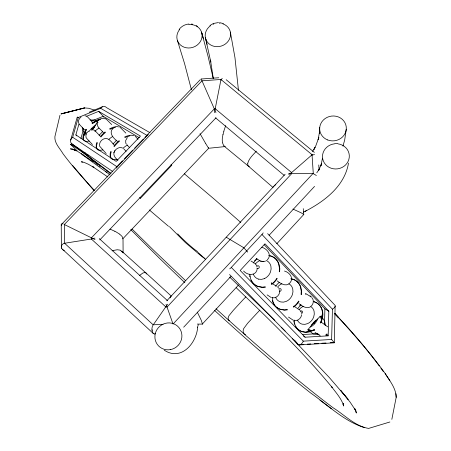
<?xml version="1.0" encoding="UTF-8"?>
<svg xmlns="http://www.w3.org/2000/svg" width="451" height="451" viewBox="0 0 451 451"><rect width="100%" height="100%" fill="white"/><g stroke="black" fill="none" stroke-linecap="round" stroke-linejoin="round"><path stroke-width="0.68" d="M263.192 232.879A5.919 3.016 -42 0 1 261.958 234.481L332.438 309.206L331.626 339.456L334.292 342.726L335.138 305.412L267.64 233.646M324.489 324.906L324.895 308.817L264.201 244.735M328.17 335.854L328.813 311.235L264.991 243.788L240.191 270.482L305.118 337.201L328.17 335.854L326.501 334.76M335.296 306.066L334.495 307.644L332.438 309.206M312.566 151.519L315.086 147.381L313.924 149.439L315.948 145.453L318.84 137.448L318.141 139.759L319.658 131.049L319.466 133.417L319.72 127.554M319.466 133.417L319.669 128.772M85.938 134.843L86.011 137.324L86.688 138.412L92.432 144.517M247.757 163.341L247.729 163.668A19.139 5.513 -50.3 0 0 247.757 164.423L247.898 165.156A26.113 7.509 -50.4 0 0 248.197 165.883L249.268 166.543M279.282 271.626L279.479 268.356L278.622 263.79A15.114 13.558 -62.1 0 0 271.361 256.134L269.022 255.491M279.614 271.823L279.817 268.554L278.955 263.987A15.12 13.558 -62.1 0 0 271.694 256.326M346.267 129.257L344.66 140.148L342.946 146.096M301.071 294.492L301.279 291.273L300.456 286.791A14.922 13.226 -61.2 0 0 293.375 279.327L291.087 278.712M301.409 294.706L301.618 291.487L300.8 286.999A14.934 13.231 -61.2 0 0 293.714 279.53L290.951 278.825M122.621 148.024C119.848 146.699 116.623 148.255 114.96 150.6C112.068 154.011 115.061 158.104 117.914 160.285M84.41 135.706C85.515 132.408 81.259 130.863 82.432 127.255M247.768 163.228C249.07 158.357 253.096 154.823 256.354 151.164M343.425 403.403L343.701 406.035C341.57 398.577 335.967 392.765 331.541 386.597L332.421 387.725C302.954 351.989 269.546 319.742 236.183 287.699M322.493 158.188L320.864 165.934L321.591 163.679L318.564 170.495L319.765 168.398L316.782 172.812M391.84 419.357L396.187 397.37C396.079 388.311 389.782 380.932 385.205 373.597C370.006 352.355 352.473 332.923 334.924 313.631M257.295 268.238C256.749 275.989 247.785 275.888 243.591 271.057M84.461 133.113A13.992 6.573 -42.5 0 1 85.171 131.664L85.645 129.437M222.941 134.528L222.242 139.015L222.36 142.347M348.51 163.076C344.671 186.116 324.528 201.343 305.028 211.412M59.966 115.287L54.898 136.653C54.346 143.226 59.938 148.385 62.965 153.656C72.526 166.605 83.418 178.5 94.349 190.294M197.651 327.578C196.208 343.651 180.924 361.33 164.282 350.185M86.665 132.735L86.192 134.697L85.211 133.659A21.124 11.23 57.1 0 0 85.188 131.917L85.171 131.664M153.081 325.07L167.603 304.233M214.428 112.632L221.024 79.325M325.442 325.622L324.585 320.999L321.58 316.557L321.986 314.945M343.352 403.431L343.064 404.547L343.561 403.718M149.969 132.69L106.47 107.575C104.931 105.692 101.858 106.273 100.714 108.285L78.299 117.519L72.673 137.256C70.632 138.581 69.685 141.789 71.579 143.632L111.008 173.387M80.938 138.429L83.734 128.377M76.805 135.875L75.864 134.9L79.083 123.518M77.228 117.147L70.689 140.013M91.942 122.7L96.288 121.432A19.207 13.451 28.9 0 0 96.971 121.313L97.112 120.857L98.921 120.597M301.634 314.674C301.296 318.321 297.53 321.552 293.86 320.295M223.803 131.241L225.675 125.62M273.464 186.923L273.904 186.133M110.833 151.344L110.162 153.605L110.145 156.441A14.466 7.12 -42.3 0 0 114.853 159.53L117.04 159.22M111.267 151.795L110.596 154.056L110.574 156.892A14.46 7.126 -42.3 0 0 111.171 158.284M97.354 142.798L96.677 144.991L96.615 147.731A14.122 6.793 -42.4 0 0 98.098 149.986M96.931 142.353L96.249 144.545L96.187 147.291A14.128 6.793 -42.4 0 0 100.68 150.239L102.794 149.912M306.821 331.485L308.54 330.763L308.76 330.239A22.561 7.188 10.1 0 1 311.089 330.442L314.697 330.515M170.061 297.891L170.878 296.296M331.626 339.456L303.298 341.153C302.52 343.031 300.332 345.72 298.376 344.682L229.553 274.535M97.647 122.847L95.595 124.966L94.704 126.68A12.617 5.575 -42.9 0 0 91.311 130.091M113.911 152.658L114.43 151.649M114.661 151.181L114.96 150.6M308.76 330.239L307.915 329.681L310.773 326.242A20.447 13.011 -41.7 0 1 311.438 325.182A15.328 9.719 -41.8 0 1 313.507 322.538A15.328 9.725 -41.8 0 1 315.999 320.187A13.468 11.579 -59.4 0 1 313.981 322.961M202.364 324.004L202.369 323.993A11.782 1.325 63.5 0 0 202.403 323.931L201.349 320.475L197.307 312.137M100.686 108.325L147.251 135.537A5.733 5.243 -66.8 0 1 148.407 134.595M267.285 259.861C272.303 255.074 267.122 248.625 261.76 247.272M127.362 137.555L125.682 140.554L125.778 143.153L126.46 144.292M86.834 132.91L88.537 131.072M179.098 29.416C181.392 26.327 185.062 24.303 188.89 24.01M113.071 128.4C108.206 132.741 113.691 138.536 117.418 141.338M310.294 327.076A13.299 11.427 -59.4 0 0 314.702 323.773A13.299 11.427 -59.4 0 0 317.69 318.981L320.238 316.185L321.146 316.805A20.481 10.362 78 0 0 321.253 317.656L321.586 322.69M202.296 324.077L238.556 284.981M276.773 243.777L303.472 214.828M229.728 268.835A5.942 3.05 -43.3 0 0 231.307 267.415L261.958 234.486M183.67 327.2L230.963 276.322M269.174 235.219L314.544 186.41M166.774 300.811L285.122 174.244M123.303 238.275L208.215 148.757M99.812 239.909L216.029 117.762M140.396 198.333L171.78 165.235L171.014 164.581M122.509 160.781L61.24 224.699L61.375 247.125M124.453 158.752L132.718 150.127M134.663 148.097L143.418 138.97M144.872 137.448L200.306 79.613M116.29 168.105A5.745 5.299 -60.9 0 1 117.204 166.893L147.251 135.537M245.891 296.854L244.38 298.382A38.645 8.141 -48.4 0 0 243.478 299.317L233.364 310.271L229.091 315.559A5.412 1.173 -48.2 0 0 228.612 316.382L228.059 318.321L228.657 320.08A53.861 11.568 -48.8 0 0 228.945 320.458L244.036 333.909M259.799 310.17L248.394 322.397A38.865 12.498 -49 0 0 247.52 323.406L243.709 328.553A5.446 1.798 -48.9 0 0 243.309 329.45L243.117 331.727L244.363 334.073A54.396 17.803 -49.8 0 0 244.842 334.619C273.571 359.864 302.621 384.821 333.193 407.828C344.57 414.931 354.982 426.172 368.619 428.416L389.867 421.995M274.253 185.744L275.798 184.589M81.017 117.04C79.218 118.455 77.955 120.812 78.547 123.134M139.539 275.51L142.764 273.092L144.98 272.415M316.038 320.216L317.684 318.981M64.313 243.298L91.356 239.019L94.947 238.089M288.747 174.655L291.617 172.575L312.25 154.625M209.89 25.51L213.374 23.486L218.493 22.55M96.018 121.274L93.611 122.869A15.994 7.526 -42.5 0 0 92.461 123.754M98.932 128.14L98.188 128.608A9.725 4.606 -42.5 0 0 94.857 131.393M112.547 136.58L111.78 137.053A9.95 4.826 -42.4 0 0 108.967 139.303M321.146 316.805L321.58 316.557M109.542 128.862L112.84 127.334L116.11 126.618A14.122 6.788 -42.4 0 1 118.562 126.928M109.965 129.307L115.518 127.188M122.695 238.861C123.354 236.814 120.654 235.315 119.673 234.176M127.599 144.996L126.015 145.904A10.193 5.057 -42.3 0 0 123.134 148.204M311.556 330.848L312.938 330.166A17.087 14.968 -60.4 0 0 314.24 329.365M313.282 330.397C309.848 332.297 305.609 332.973 301.86 331.62A14.753 12.916 -60.2 0 1 294.841 324.399L294.018 319.973M97.241 120.597L100.753 119.188M124.577 137.042L127.114 135.965L130.497 135.249A14.46 7.115 -42.3 0 1 132.306 135.373M125.006 137.499L129.877 135.819M89.275 112.158L102.411 106.763M86.271 116.431L98.645 111.363L140.447 136.095L116.172 161.402L75.864 134.9M91.547 121.048L103.262 116.296L139.258 137.724M96.097 123.179L97.405 122.678M264.252 278.673L261.462 279.372L258.716 279.158M85.177 133.671L84.658 133.84M88.03 155.02L87.736 155.116A7.284 7.036 -68.9 0 1 87.161 155.274M112.942 250.519L117.271 249.753L120.225 250.142M310.119 331.395L305.677 332.116L301.522 331.389A14.748 12.91 -60.2 0 1 295.698 326.642M62.836 113.438L84.647 107.93L88.785 108.279L95.026 110.275M256.309 258.536L260.526 261.084L263.452 261.603L265.476 261.101M225.286 146.592L223.764 145.774L222.422 142.651M89.202 141.039L87.161 141.372A13.801 6.483 -42.5 0 1 84.269 140.723M202.211 324.106L197.318 324.094M287.174 309.623L284.153 309.922L279.908 309.149A14.928 13.231 -60.9 0 1 276.463 307.165M287.512 309.843L284.485 310.141L280.24 309.369A14.939 13.237 -60.9 0 1 273.047 301.973L272.184 297.463M265.171 286.898L262.087 287.174L257.752 286.357A15.114 13.564 -61.8 0 1 250.953 280.122M265.498 287.107L262.409 287.388L258.073 286.565A15.125 13.569 -61.8 0 1 250.7 278.983L249.803 274.388M209.309 148.21L224.829 146.609M201.58 78.976L218.763 77.764M299.301 344.953L334.202 342.816M300.422 344.541L303.878 344.327M307.334 344.119L310.79 343.904M314.246 343.696L318.395 343.442M321.851 343.234L325.994 342.98M330.143 342.726L332.906 342.557M302.717 334.546L318.028 333.661M163.053 324.331L153.148 324.805L64.499 243.151L64.369 224.485L202.02 80.814L220.922 79.477L312.024 154.682L313.265 173.235L173.06 324.027M90.053 119.994L94.169 119.983L97.112 120.857M154.327 333.999L153.374 333.56L61.55 248.354M307.915 329.681L310.017 329.681M335.082 143.412L337.664 143.463M77.346 117.08L78.299 117.519M319.274 334.467L313.169 333.943L309.555 331.057L308.54 330.763M72.622 149.039L70.373 148.841L75.396 150.268L72.803 149.14L76.58 151.023M325.47 335.02L327.065 335.161L326.174 334.557M96.508 120.795L96.548 120.8A13.925 6.539 -42.5 0 0 95.122 121.573M288.589 173.308L291.684 173.646L313.507 173.359M219.722 22.674L223.375 23.57M191.348 24.055L192.673 24.219M132.701 135.294L134.144 135.52M92.596 129.815L94 130.035L95.071 130.767L100.116 136.067M82.804 162.05L81.276 161.808L84.106 162.377L88.328 164.254L93.949 167.468L92.816 166.746L107.795 176.967M103.24 117.982L104.502 118.185M84.974 115.794L86.35 116.02M271.823 297.581C276.294 299.165 280.708 294.204 279.547 289.858M64.183 224.451L95.054 239.594M260.526 261.084L261.343 261.23M262.736 261.473L263.452 261.603M364.369 427.599C343.809 421.121 327.838 404.959 310.44 392.838C277.393 366.731 245.739 338.904 214.67 310.491M334.14 342.805L333.701 342.58M268.869 255.587L271.694 256.331M145.137 272.455L145.301 272.505A19.449 5.728 -47.3 0 1 145.763 272.782M313.535 301.544L314.849 301.956A14.742 12.904 -60.5 0 1 321.76 309.239C323.108 313.208 322.628 317.634 320.92 321.422A17.087 14.968 -60.4 0 1 320.204 322.831M313.879 301.758L315.193 302.17A14.753 12.91 -60.5 0 1 322.11 309.454C323.457 313.428 322.972 317.854 321.264 321.642A17.093 14.973 -60.4 0 1 320.554 323.051M292.936 209.067L301.133 212.799L303.782 214.518M63.743 250.44L62.289 249.414M120.473 250.26L122.847 252.639M114.853 231.154L119.521 234.052M204.748 258.417L204.117 258.04A24.416 2.402 43.2 0 1 201.8 256.461L185.4 242.565L169.441 226.622M284.496 271.04C289.401 272.303 294.097 278.058 290.083 282.698C286.391 287.298 280.674 283.623 277.19 280.9M305.558 293.477L311.337 297.012M251.015 261.033L255.198 263.598M324.895 308.817L328.813 311.235M271.429 283.042L276.429 286.188M298.957 303.608C302.407 306.353 308.123 310.158 311.816 305.513C313.637 303.32 313.952 299.819 311.878 297.683M81.231 153.723L93.081 161.559M98.966 165.771L100.156 166.526M320.92 321.963L327.77 326.857M293.849 306.099L300.078 310.271M267.144 294.881L271 297.395M315.074 332.421L320.289 335.877M72.673 137.256L117.204 166.893M288.516 317.087L293.02 320.086M196.659 250.942L197.031 251.19A15.841 1.556 43.2 0 0 197.69 251.602M82.696 154.975L106.864 172.485M71.579 143.632L112.682 171.51M303.489 336.096L305.118 337.201M298.348 344.665L294.486 340.048M119.678 126.889L125.84 133.084M105.596 118.483L111.673 124.566M208.627 148.283L205.69 143.553M196.337 25.634L197.673 26.586M196.27 250.677L195.864 250.384A16.259 1.601 43.2 0 1 192.509 247.762L189.561 245.243A19.517 1.922 43.2 0 1 181.883 238.128A17.008 1.674 43.2 0 1 177.677 233.821M319.934 400.167L331.412 408.691M97.839 164.965L92.838 160.691L86.361 154.259M105.387 171.341L110.038 174.954M110.456 173.556L82.815 152.551A203.965 16.986 43 0 0 70.367 144.145L77.837 151.53L83.153 154.964A8.597 8.304 -69.3 0 0 83.756 155.161M224.034 146.09L248.332 166.081L272.917 187.396M145.763 272.782L171.335 296.132M226.182 79.731L314.341 152.393M184.369 173.827L214.439 199.303L240.811 222.495M149.27 209.901L168.516 226.301M285.133 331.057L281.244 327.229M215.539 117.824L284.186 175.405M271.265 282.884L271.671 283.234M88.971 131.579A12.453 5.491 -42.8 0 1 91.609 128.383L92.805 129.257A14.263 13.688 -73.3 0 0 94.749 126.725M139.607 197.589L140.368 198.254M313.507 322.544L314.708 323.779M121.691 251.117L145.904 272.906L146.609 274.011M216.046 308.794L228.945 320.458A1.703 0.366 -48.2 0 0 229.424 320.3M99.237 238.596L167.648 300.794M198.13 252.526L205.752 259.472M185.615 280.697L154.856 251.427L132.07 229.063M184.848 282.704L159.31 258.135L130.739 229.621M229.717 277.145L274.885 320.373M96.971 121.313L98.059 122.424M231.312 267.42L303.298 341.153M292.248 338.464L329.32 377.538L348.121 399.372L340.561 390.216L350.066 402.078L355.738 410.602L354.582 408.223L356.335 413.054L356.008 410.827M84.664 130.018L79.213 124.211M106.182 153.526L99.643 146.186C98.938 143.317 100.787 140.396 103.313 139.122C107.907 136.427 111.38 141.997 114.024 144.861M334.834 313.67C350.76 330.109 365.643 347.586 379.291 365.958M103.431 132.628C101.458 129.803 97.253 127.836 97.168 123.997M87.398 116.741L92.184 121.787M334.868 313.761L338.667 317.786L334.935 313.806M123.743 148.791L126.1 151.288M127.221 145.16L129.578 147.663M98.645 111.363L103.262 116.296M84.72 152.528L85.267 153.109M135.238 136.281L138.04 139.303M153.255 333.447L152.652 332.466M310.096 295.862L311.038 296.905M94.067 190.734L72.617 165.489M247.7 252.098L243.839 247.774L226.227 237.215L226.363 237.581M278.154 287.473L278.645 288.121M380.915 368.208L383.344 371.579M255.689 264.252L256.912 266.011M61.573 225.686L61.387 225.387M389.839 380.605L385.205 373.597M205.6 143.401L200.047 133.71M201.941 80.673L215.95 112.615M300.586 310.936L301.465 312.639M208.486 147.68L208.65 148.159M166.036 304.25L172.868 323.547M177.373 40.342L184.583 63.653L191.438 89.805M272.286 300.332L272.72 301.753A14.928 13.231 -60.9 0 0 274.704 305.355M294.227 323.243L294.509 324.173M201.862 33.216L208.063 56.369L213.261 78.542M201.558 32.117L203.316 38.307M205.645 38.747L210.82 62.052L210.47 60.056L213.216 77.989M205.363 37.642L207.082 44.39M230.371 32.117L234.96 57.593L238.466 90.386M249.634 275.786L249.837 276.813M293.81 321.298L293.996 322.285M326.919 333.774L327.138 335.014M303.264 208.655L303.794 214.614M396.187 397.37L395.933 393.667M318.761 164.959L319.094 169.813M320.238 316.185L320.278 318.209M123.01 238.534L123.106 252.915M188.856 24.602A12.775 11.591 -20.2 0 1 201.873 37.833A12.775 11.591 -20.2 0 1 184.053 47.163A12.775 11.591 -20.2 0 1 179.724 29.383M222.918 23.864A12.82 11.647 -18.2 0 1 228.448 40.883A12.82 11.647 -18.2 0 1 209.027 43.815A12.82 11.647 -18.2 0 1 210.487 25.746M213.216 24.23A12.82 11.647 -18.2 0 1 213.797 24.004M219.316 23.17A12.82 11.647 -18.2 0 1 219.936 23.215M338.019 143.852A13.434 12.611 -7.5 0 1 346.982 163.301A13.434 12.611 -7.5 0 1 324.325 162.912A13.434 12.611 -7.5 0 1 334.721 143.796M306.595 210.346A12.064 11.506 51.2 0 1 303.292 212.184M198.277 324.658A12.262 12.228 -3.1 0 1 197.312 327.511M223.031 134.573A15.808 4.944 -78.6 0 1 223.876 131.348M109.959 229.131A16.191 3.647 26.5 0 1 114.785 231.301M112.119 250.863A16.039 6.754 -19 0 1 112.942 250.621M88.65 155.64A5.006 4.476 -1.5 0 1 86.118 154.298M86.722 129.685A15.994 7.526 -42.5 0 0 85.932 130.807L83.672 135.3L83.294 138.993A13.801 6.489 -42.5 0 0 83.807 140.284M86.304 129.251A15.999 7.52 -42.5 0 0 85.515 130.373L83.255 134.86L82.877 138.558A13.801 6.483 -42.5 0 0 83.39 139.849M92.043 123.32A15.999 7.52 -42.5 0 1 93.199 122.43L98.036 119.577L102.377 118.382A13.801 6.477 -42.5 0 1 103.262 118.371M102.619 131.5A15.965 7.492 -42.5 0 1 99.107 135.193M104.733 118.664A13.801 6.477 -42.5 0 1 105.32 118.94M100.889 137.036A16.371 7.887 -42.4 0 1 105.506 132.38M100.466 136.591A16.377 7.881 -42.4 0 1 105.089 131.94M116.567 140.176A16.337 7.847 -42.4 0 1 112.981 143.959M114.25 146.631A16.766 8.27 -42.3 0 1 119.566 141.101M112.767 159.569A14.46 7.126 -42.3 0 1 112.147 159.237M113.821 146.18A16.772 8.265 -42.3 0 1 119.137 140.65M245.564 334.456A1.719 0.564 -48.9 0 1 244.842 334.614M313.89 323.057A13.468 11.585 -59.3 0 1 311.438 325.182M316.1 320.255A13.553 11.286 -56.6 0 1 314.031 323.012M321.851 317.295A14.883 13.028 -60.4 0 1 321.462 319.088M311.427 330.476A14.956 13.09 -60.3 0 1 309.555 331.057M92.297 128.845A12.696 4.984 -44.1 0 1 94.654 126.573M92.81 129.262A14.263 13.688 -73.3 0 1 91.942 130.08M91.609 128.383A12.453 5.491 -42.8 0 1 95.595 124.966M300.62 311.162A1.392 1.223 -60.4 0 1 302.474 311.635A1.392 1.223 -60.4 0 1 301.46 313.541M297.536 320.317A9.014 7.904 -60.3 0 0 302.277 324.184L304.915 324.342L307.599 323.621A10.373 9.093 -60.4 0 0 313.682 316.963L314.291 314.082L314.071 311.286A9.014 7.904 -60.4 0 0 311.021 306.736M299.171 309.628A10.362 9.082 -60.3 0 1 303.455 306.285M299.695 305.744A17.065 14.934 -60.3 0 1 300.828 304.769M314.584 329.596A17.093 14.973 -60.4 0 1 313.282 330.391M298.06 308.112A17.076 14.934 -60.3 0 1 301.167 304.983M278.921 289.17A1.409 1.252 -61.1 0 1 280.618 288.781A1.409 1.252 -61.1 0 1 281.018 290.5A1.409 1.252 -61.1 0 1 279.417 291.307M275.567 297.175A9.127 8.101 -61 0 0 280.764 301.95L283.454 302.131L286.193 301.42A10.497 9.319 -61.1 0 0 292.366 294.7L292.97 291.78L292.738 288.933A9.127 8.095 -61.2 0 0 288.911 283.865M277.528 287.124A10.491 9.308 -61.1 0 1 281.886 283.758M298.669 301.054A17.296 15.34 -61.1 0 1 293.297 306.911M299.013 301.268A17.307 15.345 -61.1 0 1 293.629 307.131M275.646 286.255A17.285 15.306 -61 0 1 279.417 282.281M256.816 266.586A1.426 1.285 -62 0 1 258.784 266.028A1.426 1.285 -62 0 1 258.835 268.136A1.426 1.285 -62 0 1 256.85 268.046M264.247 278.667A10.627 9.55 -62 0 0 270.521 271.885L271.124 268.92L270.871 266.022A9.24 8.298 -62.1 0 0 266.169 260.481M258.716 279.163A9.24 8.304 -61.9 0 1 253.389 274.264M255.345 264.06A10.621 9.539 -62 0 1 259.782 260.672M276.863 278.278A17.516 15.723 -62 0 1 271.406 284.192M254.561 260.853A17.493 15.684 -61.9 0 1 256.788 258.806M277.196 278.481A17.521 15.729 -62 0 1 271.733 284.401M253.287 263.018A17.504 15.689 -61.9 0 1 257.115 259.004M305.564 293.996A5.976 5.265 -61.4 0 1 305.846 294.447M155.375 333.633A13.547 3.106 -70.3 0 1 154.377 333.949M152.669 332.421A16.157 3.698 -70.3 0 1 152.275 329.743M151.857 330.459A11.923 3.044 -68.3 0 1 152.539 325.566M61.285 246.229A11.658 4.138 -20.8 0 1 63.721 243.292M61.59 248.281A15.802 5.401 -23 0 1 61.55 246.167M61.449 225.41A15.746 2.734 21.8 0 1 61.522 224.339M61.364 224.271A11.658 2.125 24.4 0 1 63.23 223.893M64.296 250.649A13.242 4.487 -23.3 0 1 64.036 250.536M201.496 80.306A11.461 0.643 67.8 0 1 201.18 78.835M220.939 80.137A11.45 2.644 -70.8 0 1 222.242 78.378M311.833 155.116A11.703 3.512 -25.4 0 1 314.544 154.637M312.932 173.517A11.715 3.106 21.7 0 1 316.348 175.535M291.684 173.646L167.107 306.99L165.974 307.046L91.356 239.019L91.339 237.942L214.281 108.911L215.375 108.838L291.617 172.575L291.684 173.646M82.46 108.381L60.958 113.973L84.647 107.93L82.46 108.381M327.646 139.951A13.338 12.436 -8.4 0 0 346.233 126.816A13.338 12.436 -8.4 0 0 325.098 118.557A13.338 12.436 -8.4 0 0 327.646 139.951M170.563 349.587A13.722 13.259 -42.6 0 0 178.878 327.499A13.722 13.259 -42.6 0 0 155.775 332.015A13.722 13.259 -42.6 0 0 170.563 349.587"/></g></svg>
